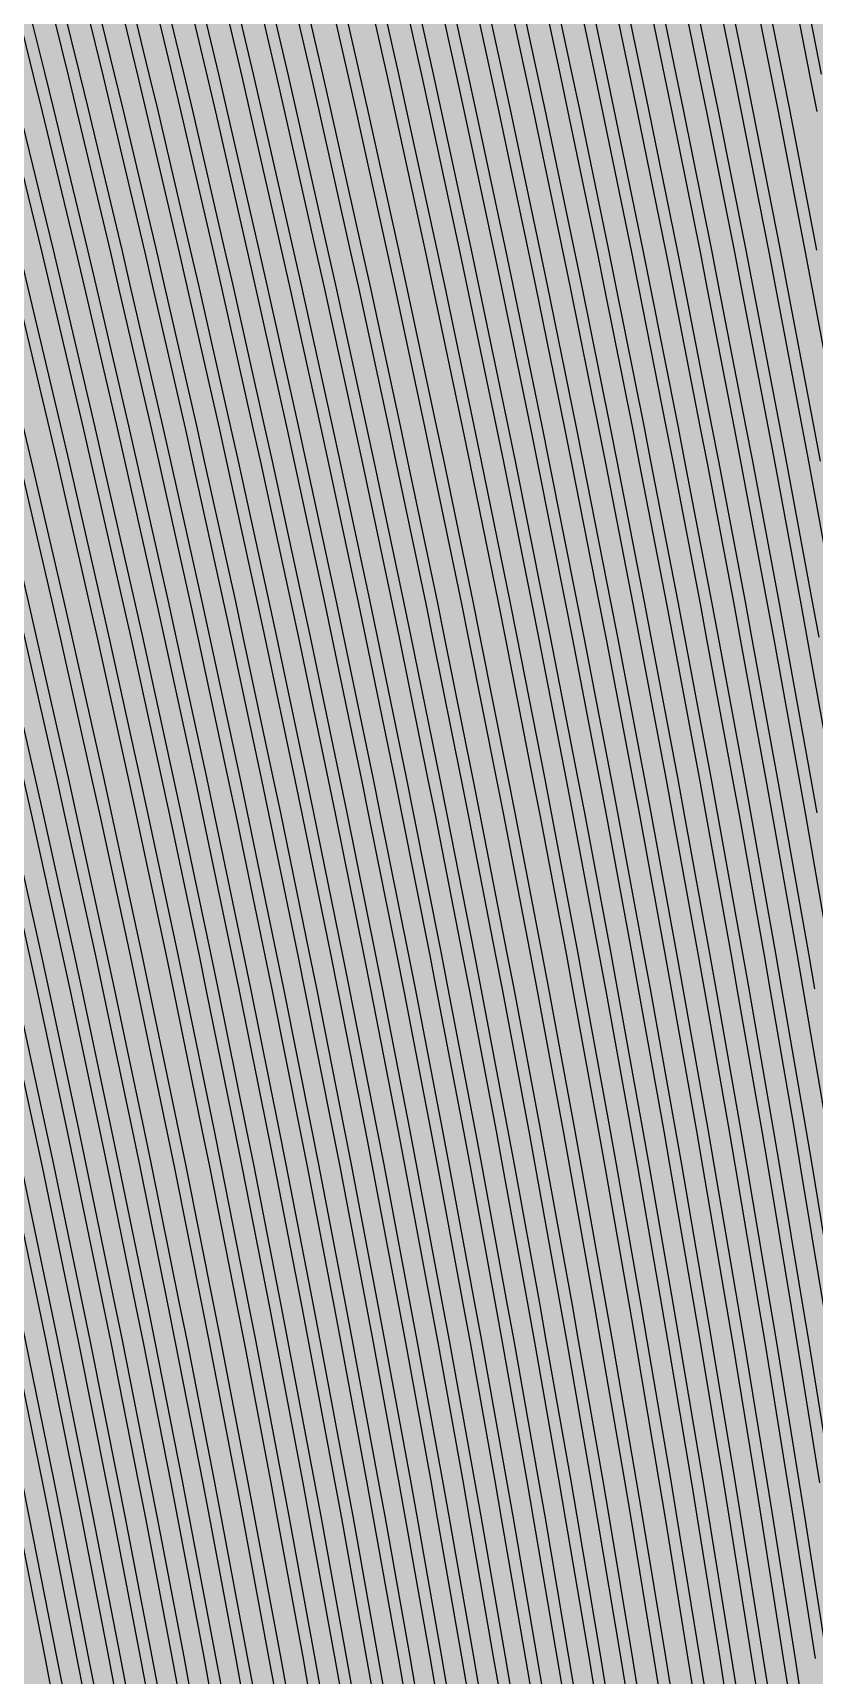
# Model space of a CAD drawing. Header units: metres. Extents: x -7220 to 10980, y -29667 to 1833.
# Drawn here: x 1218.5 to 1357.4, y -16832.5 to -16540.7 of the extents above; entities that cross this region are included whole.
import ezdxf

# ---------------------------------------------------------------- set-up
doc = ezdxf.new("R2010")
doc.units = ezdxf.units.M
doc.layers.add('Metal1', color=4, linetype='CONTINUOUS')
doc.layers.add('Polyimide', color=7, linetype='CONTINUOUS')

msp = doc.modelspace()

# ---------------------------------------------------------------- hatches: boundary and pattern name
at = {"layer": 'Polyimide'}
msp.add_hatch(color=7, dxfattribs=at).paths.add_polyline_path([(4099.45, -13861.55), (4142.64, -14152.77), (4214.18, -14438.35), (4313.36, -14715.55), (4439.24, -14981.69), (4590.59, -15234.21), (4765.97, -15470.68), (4963.68, -15688.82), (5181.82, -15886.53), (5418.29, -16061.91), (5670.81, -16213.26), (5936.95, -16339.14), (6214.15, -16438.32), (6499.73, -16509.85), (6790.95, -16553.05), (7085, -16567.5), (9980.38, -16567.5), (10058.79, -16571.35), (10136.45, -16582.87), (10212.6, -16601.95), (10286.52, -16628.4), (10357.49, -16661.96), (10424.83, -16702.32), (10487.89, -16749.09), (10546.06, -16801.81), (10598.78, -16859.98), (10645.55, -16923.04), (10685.91, -16990.38), (10719.48, -17061.35), (10745.93, -17135.27), (10765, -17211.43), (10776.52, -17289.08), (10780.38, -17367.5), (10780.38, -21957.3), (10741.61, -22012.91), (10705.97, -22070.59), (10673.58, -22130.14), (10644.53, -22191.39), (10618.92, -22254.16), (10596.82, -22318.25), (10578.3, -22383.46), (10563.41, -22449.6), (10552.21, -22516.46), (10544.72, -22583.84), (10540.97, -22651.53), (10540.97, -22719.32), (10544.72, -22787.01), (10552.21, -22854.38), (10563.41, -22921.24), (10578.3, -22987.38), (10596.82, -23052.6), (10618.92, -23116.68), (10644.53, -23179.45), (10673.58, -23240.71), (10705.97, -23300.26), (10741.61, -23357.93), (10780.38, -23413.54), (10780.38, -28667.5), (10776.52, -28745.91), (10765, -28823.57), (10745.93, -28899.73), (10719.48, -28973.65), (10685.91, -29044.62), (10645.55, -29111.96), (10598.78, -29175.01), (10546.06, -29233.19), (10487.89, -29285.91), (10424.83, -29332.68), (10357.49, -29373.04), (10286.52, -29406.6), (10212.6, -29433.05), (10136.45, -29452.13), (10058.79, -29463.65), (9980.38, -29467.5), (-6219.63, -29467.5), (-6298.04, -29463.65), (-6375.7, -29452.13), (-6451.85, -29433.05), (-6525.77, -29406.6), (-6596.74, -29373.04), (-6664.08, -29332.68), (-6727.14, -29285.91), (-6785.31, -29233.19), (-6838.03, -29175.01), (-6884.8, -29111.96), (-6925.16, -29044.62), (-6958.73, -28973.65), (-6985.18, -28899.73), (-7004.25, -28823.57), (-7015.77, -28745.91), (-7019.63, -28667.5), (-7019.63, -23426.32), (-6979.36, -23370.07), (-6942.33, -23311.63), (-6908.66, -23251.2), (-6878.45, -23188.96), (-6851.81, -23125.12), (-6828.81, -23059.88), (-6809.53, -22993.44), (-6794.04, -22926.02), (-6782.37, -22857.83), (-6774.57, -22789.09), (-6770.67, -22720.02), (-6770.67, -22650.84), (-6774.57, -22581.77), (-6782.37, -22513.03), (-6794.04, -22444.84), (-6809.53, -22377.42), (-6828.81, -22310.98), (-6851.81, -22245.74), (-6878.45, -22181.89), (-6908.66, -22119.66), (-6942.33, -22059.22), (-6979.36, -22000.79), (-7019.63, -21944.54), (-7019.63, -17367.5), (-7015.77, -17289.08), (-7004.25, -17211.43), (-6985.18, -17135.27), (-6958.73, -17061.35), (-6925.16, -16990.38), (-6884.8, -16923.04), (-6838.03, -16859.98), (-6785.31, -16801.81), (-6727.14, -16749.09), (-6664.08, -16702.32), (-6596.74, -16661.96), (-6525.77, -16628.4), (-6451.85, -16601.95), (-6375.7, -16582.87), (-6298.04, -16571.35), (-6219.63, -16567.5), (-3314, -16567.5), (-3019.95, -16553.05), (-2728.73, -16509.85), (-2443.15, -16438.32), (-2165.95, -16339.14), (-1899.81, -16213.26), (-1647.29, -16061.91), (-1410.82, -15886.53), (-1192.68, -15688.82), (-994.97, -15470.68), (-819.59, -15234.21), (-668.24, -14981.69), (-542.36, -14715.55), (-443.18, -14438.35), (-371.64, -14152.77), (-328.45, -13861.55), (-314, -13567.5), (-314, -13373.48), (-317.45, -13328.11), (-327.72, -13283.78), (-344.58, -13241.52), (-367.63, -13202.3), (-396.35, -13167.01), (-430.08, -13136.47), (-468.03, -13111.38), (-509.35, -13092.32), (-509.35, -13092.32), (-578.18, -13061.27), (-642.2, -13021.24), (-700.26, -12972.96), (-751.3, -12917.31), (-794.39, -12855.3), (-828.74, -12788.06), (-853.73, -12716.8), (-868.91, -12642.84), (-874, -12567.5), (-868.91, -12492.16), (-853.73, -12418.19), (-828.74, -12346.94), (-794.39, -12279.7), (-751.3, -12217.69), (-700.26, -12162.04), (-642.2, -12113.76), (-578.18, -12073.73), (-509.35, -12042.68), (-509.35, -12042.68), (-468.03, -12023.62), (-430.08, -11998.53), (-396.35, -11967.99), (-367.63, -11932.7), (-344.58, -11893.47), (-327.72, -11851.21), (-317.45, -11806.89), (-314, -11761.52), (-314, -11074.31), (-317.45, -11028.94), (-327.72, -10984.62), (-344.58, -10942.36), (-367.63, -10903.13), (-396.35, -10867.84), (-430.08, -10837.3), (-468.03, -10812.21), (-509.35, -10793.16), (-509.35, -10793.16), (-578.18, -10762.1), (-642.2, -10722.07), (-700.26, -10673.8), (-751.3, -10618.15), (-794.39, -10556.13), (-828.74, -10488.89), (-853.73, -10417.64), (-868.91, -10343.67), (-874, -10268.33), (-868.91, -10192.99), (-853.73, -10119.03), (-828.74, -10047.77), (-794.39, -9980.53), (-751.3, -9918.52), (-700.26, -9862.87), (-642.2, -9814.59), (-578.18, -9774.56), (-509.35, -9743.51), (-509.35, -9743.51), (-468.03, -9724.45), (-430.08, -9699.36), (-396.35, -9668.82), (-367.63, -9633.53), (-344.58, -9594.31), (-327.72, -9552.05), (-317.45, -9507.72), (-314, -9462.35), (-314, -8775.14), (-317.45, -8729.78), (-327.72, -8685.45), (-344.58, -8643.19), (-367.63, -8603.96), (-396.35, -8568.68), (-430.08, -8538.14), (-468.03, -8513.05), (-509.35, -8493.99), (-509.35, -8493.99), (-578.18, -8462.94), (-642.2, -8422.91), (-700.26, -8374.63), (-751.3, -8318.98), (-794.39, -8256.97), (-828.74, -8189.73), (-853.73, -8118.47), (-868.91, -8044.5), (-874, -7969.17), (-868.91, -7893.83), (-853.73, -7819.86), (-828.74, -7748.61), (-794.39, -7681.36), (-751.3, -7619.35), (-700.26, -7563.7), (-642.2, -7515.42), (-578.18, -7475.4), (-509.35, -7444.34), (-509.35, -7444.34), (-468.03, -7425.28), (-430.08, -7400.2), (-396.35, -7369.66), (-367.63, -7334.37), (-344.58, -7295.14), (-327.72, -7252.88), (-317.45, -7208.56), (-314, -7163.19), (-314, -6475.98), (-317.45, -6430.61), (-327.72, -6386.29), (-344.58, -6344.02), (-367.63, -6304.8), (-396.35, -6269.51), (-430.08, -6238.97), (-468.03, -6213.88), (-509.35, -6194.82), (-509.35, -6194.82), (-578.18, -6163.77), (-642.2, -6123.74), (-700.26, -6075.46), (-751.3, -6019.81), (-794.39, -5957.8), (-828.74, -5890.56), (-853.73, -5819.31), (-868.91, -5745.34), (-874, -5670), (-868.91, -5594.66), (-853.73, -5520.69), (-828.74, -5449.44), (-794.39, -5382.2), (-751.3, -5320.19), (-700.26, -5264.54), (-642.2, -5216.26), (-578.18, -5176.23), (-509.35, -5145.18), (-509.35, -5145.18), (-468.03, -5126.12), (-430.08, -5101.03), (-396.35, -5070.49), (-367.63, -5035.2), (-344.58, -4995.98), (-327.72, -4953.71), (-317.45, -4909.39), (-314, -4864.02), (-314, 380), (-314, 1532.5), (-269, 1532.5), (-268.78, 1525.63), (-268.1, 1518.79), (-266.98, 1512.02), (-265.42, 1505.32), (-263.43, 1498.75), (-261.01, 1492.32), (-258.17, 1486.06), (-254.93, 1480), (-251.3, 1474.17), (-247.3, 1468.58), (-242.94, 1463.27), (-238.25, 1458.25), (-233.23, 1453.56), (-227.92, 1449.2), (-222.33, 1445.2), (-216.5, 1441.57), (-210.44, 1438.33), (-204.18, 1435.49), (-197.75, 1433.07), (-191.18, 1431.08), (-184.48, 1429.52), (-177.71, 1428.4), (-170.87, 1427.72), (-164, 1427.5), (-157.13, 1427.72), (-150.29, 1428.4), (-143.52, 1429.52), (-136.82, 1431.08), (-130.25, 1433.07), (-123.82, 1435.49), (-117.56, 1438.33), (-111.5, 1441.57), (-105.67, 1445.2), (-100.08, 1449.2), (-94.77, 1453.56), (-89.75, 1458.25), (-85.06, 1463.27), (-80.7, 1468.58), (-76.7, 1474.17), (-73.07, 1480), (-69.83, 1486.06), (-66.99, 1492.32), (-64.57, 1498.75), (-62.58, 1505.32), (-61.02, 1512.02), (-59.9, 1518.79), (-59.22, 1525.63), (-59, 1532.5), (1786, 1532.5), (3835, 1532.5), (3835.21, 1539.04), (3835.86, 1545.55), (3836.92, 1552.01), (3838.41, 1558.38), (3840.31, 1564.64), (3842.61, 1570.77), (3845.31, 1576.73), (3848.4, 1582.5), (3851.85, 1588.06), (3855.66, 1593.38), (3859.82, 1598.43), (3864.29, 1603.21), (3869.07, 1607.68), (3874.12, 1611.84), (3879.44, 1615.65), (3885, 1619.1), (3890.77, 1622.19), (3896.73, 1624.89), (3902.86, 1627.19), (3909.12, 1629.09), (3915.49, 1630.58), (3921.95, 1631.64), (3928.46, 1632.29), (3935, 1632.5), (3941.54, 1632.29), (3948.05, 1631.64), (3954.51, 1630.58), (3960.88, 1629.09), (3967.14, 1627.19), (3973.27, 1624.89), (3979.23, 1622.19), (3985, 1619.1), (3990.56, 1615.65), (3995.88, 1611.84), (4000.93, 1607.68), (4005.71, 1603.21), (4010.18, 1598.43), (4014.34, 1593.38), (4018.15, 1588.06), (4021.6, 1582.5), (4024.69, 1576.73), (4027.39, 1570.77), (4029.69, 1564.64), (4031.59, 1558.38), (4033.08, 1552.01), (4034.14, 1545.55), (4034.79, 1539.04), (4035, 1532.5), (4085, 1532.5), (4085, 380), (4085, 330), (4085, -4864.02), (4088.45, -4909.39), (4098.72, -4953.71), (4115.58, -4995.98), (4138.63, -5035.2), (4167.35, -5070.49), (4201.08, -5101.03), (4239.03, -5126.12), (4280.35, -5145.18), (4280.35, -5145.18), (4349.18, -5176.23), (4413.2, -5216.26), (4471.26, -5264.54), (4522.3, -5320.19), (4565.39, -5382.2), (4599.74, -5449.44), (4624.73, -5520.69), (4639.91, -5594.66), (4645, -5670), (4639.91, -5745.34), (4624.73, -5819.31), (4599.74, -5890.56), (4565.39, -5957.8), (4522.3, -6019.81), (4471.26, -6075.46), (4413.2, -6123.74), (4349.18, -6163.77), (4280.35, -6194.82), (4239.03, -6213.88), (4201.08, -6238.97), (4167.35, -6269.51), (4138.63, -6304.8), (4115.58, -6344.02), (4098.72, -6386.29), (4088.45, -6430.61), (4085, -6475.98), (4085, -13567.5), (4099.45, -13861.55)])

# ---------------------------------------------------------------- linework, layer by layer
at = {"layer": 'Metal1'}
for points in [[(1222.01, -16835.89), (1220.8, -16829.63), (1215.88, -16804.66), (1214.62, -16798.4), (1209.5, -16773.43), (1208.19, -16767.16), (1202.87, -16742.19), (1201.51, -16735.93), (1195.99, -16710.96), (1194.58, -16704.7), (1188.84, -16679.73), (1187.38, -16673.46), (1181.44, -16648.5), (1179.92, -16642.23), (1173.77, -16617.27), (1172.2, -16611), (1165.83, -16586.03), (1164.2, -16579.76), (1157.61, -16554.8), (1155.93, -16548.53), (1149.12, -16523.57)], [(1151.05, -16523.04), (1157.86, -16548.01), (1159.55, -16554.29), (1166.13, -16579.26), (1167.76, -16585.54), (1174.13, -16610.51), (1175.71, -16616.78), (1181.86, -16641.75), (1183.38, -16648.03), (1189.33, -16673), (1190.79, -16679.28), (1196.53, -16704.25), (1197.94, -16710.53), (1203.47, -16735.5), (1204.83, -16741.77), (1210.15, -16766.75), (1211.46, -16773.02), (1216.58, -16798), (1217.84, -16804.27), (1222.77, -16829.25), (1223.98, -16835.52)], [(1227.65, -16835.89), (1226.45, -16829.63), (1221.57, -16804.66), (1220.32, -16798.39), (1215.24, -16773.42), (1213.94, -16767.16), (1208.66, -16742.19), (1207.31, -16735.93), (1201.83, -16710.96), (1200.43, -16704.69), (1194.75, -16679.73), (1193.29, -16673.46), (1187.4, -16648.5), (1185.9, -16642.23), (1179.79, -16617.26), (1178.23, -16610.99), (1171.91, -16586.03), (1170.3, -16579.76), (1163.76, -16554.8), (1162.1, -16548.53), (1155.34, -16523.57)], [(1157.27, -16523.04), (1164.03, -16548.01), (1165.7, -16554.29), (1172.24, -16579.26), (1173.85, -16585.54), (1180.17, -16610.51), (1181.73, -16616.78), (1187.84, -16641.76), (1189.35, -16648.03), (1195.24, -16673.01), (1196.7, -16679.28), (1202.38, -16704.25), (1203.79, -16710.53), (1209.27, -16735.5), (1210.62, -16741.77), (1215.9, -16766.75), (1217.2, -16773.02), (1222.28, -16798), (1223.53, -16804.27), (1228.41, -16829.25), (1229.61, -16835.52)], [(1233.29, -16835.89), (1232.1, -16829.63), (1227.26, -16804.66), (1226.02, -16798.39), (1220.98, -16773.42), (1219.69, -16767.16), (1214.45, -16742.19), (1213.12, -16735.93), (1207.68, -16710.96), (1206.29, -16704.69), (1200.65, -16679.73), (1199.21, -16673.46), (1193.36, -16648.49), (1191.87, -16642.23), (1185.81, -16617.26), (1184.27, -16610.99), (1178, -16586.03), (1176.4, -16579.76), (1169.92, -16554.8), (1168.26, -16548.53), (1161.56, -16523.57)], [(1163.49, -16523.04), (1170.19, -16548.01), (1171.85, -16554.29), (1178.34, -16579.26), (1179.94, -16585.54), (1186.21, -16610.51), (1187.76, -16616.79), (1193.81, -16641.76), (1195.31, -16648.03), (1201.16, -16673.01), (1202.6, -16679.28), (1208.24, -16704.26), (1209.63, -16710.53), (1215.07, -16735.5), (1216.41, -16741.78), (1221.65, -16766.75), (1222.94, -16773.02), (1227.98, -16798), (1229.22, -16804.27), (1234.06, -16829.25), (1235.25, -16835.52)], [(1238.92, -16835.89), (1237.74, -16829.62), (1232.94, -16804.65), (1231.71, -16798.39), (1226.72, -16773.42), (1225.44, -16767.16), (1220.25, -16742.19), (1218.92, -16735.92), (1213.53, -16710.96), (1212.15, -16704.69), (1206.55, -16679.72), (1205.12, -16673.46), (1199.32, -16648.49), (1197.84, -16642.22), (1191.84, -16617.26), (1190.3, -16610.99), (1184.09, -16586.03), (1182.5, -16579.76), (1176.07, -16554.79), (1174.43, -16548.52), (1167.78, -16523.56)], [(1169.71, -16523.04), (1176.36, -16548.01), (1178, -16554.29), (1184.44, -16579.26), (1186.03, -16585.54), (1192.24, -16610.51), (1193.78, -16616.79), (1199.79, -16641.76), (1201.27, -16648.03), (1207.07, -16673.01), (1208.5, -16679.28), (1214.1, -16704.26), (1215.48, -16710.53), (1220.87, -16735.51), (1222.2, -16741.78), (1227.4, -16766.75), (1228.68, -16773.02), (1233.68, -16798), (1234.91, -16804.27), (1239.71, -16829.25), (1240.89, -16835.52)], [(1244.56, -16835.88), (1243.39, -16829.62), (1238.63, -16804.65), (1237.41, -16798.39), (1232.45, -16773.42), (1231.19, -16767.16), (1226.04, -16742.19), (1224.72, -16735.92), (1219.37, -16710.95), (1218, -16704.69), (1212.46, -16679.72), (1211.04, -16673.46), (1205.29, -16648.49), (1203.82, -16642.22), (1197.86, -16617.26), (1196.34, -16610.99), (1190.17, -16586.02), (1188.6, -16579.76), (1182.22, -16554.79), (1180.59, -16548.52), (1174, -16523.56)], [(1175.93, -16523.05), (1182.53, -16548.02), (1184.16, -16554.29), (1190.54, -16579.26), (1192.11, -16585.54), (1198.28, -16610.51), (1199.8, -16616.79), (1205.76, -16641.76), (1207.23, -16648.04), (1212.99, -16673.01), (1214.41, -16679.28), (1219.96, -16704.26), (1221.33, -16710.53), (1226.68, -16735.51), (1227.99, -16741.78), (1233.15, -16766.76), (1234.42, -16773.03), (1239.37, -16798), (1240.59, -16804.27), (1245.36, -16829.25), (1246.53, -16835.52)], [(1250.2, -16835.88), (1249.04, -16829.62), (1244.32, -16804.65), (1243.11, -16798.39), (1238.19, -16773.42), (1236.93, -16767.15), (1231.83, -16742.18), (1230.52, -16735.92), (1225.22, -16710.95), (1223.86, -16704.69), (1218.36, -16679.72), (1216.95, -16673.45), (1211.25, -16648.49), (1209.79, -16642.22), (1203.88, -16617.25), (1202.37, -16610.99), (1196.26, -16586.02), (1194.7, -16579.75), (1188.37, -16554.79), (1186.76, -16548.52), (1180.22, -16523.56)], [(1182.15, -16523.05), (1188.69, -16548.02), (1190.31, -16554.3), (1196.64, -16579.27), (1198.2, -16585.54), (1204.32, -16610.52), (1205.83, -16616.79), (1211.74, -16641.76), (1213.2, -16648.04), (1218.9, -16673.01), (1220.31, -16679.29), (1225.81, -16704.26), (1227.17, -16710.53), (1232.48, -16735.51), (1233.79, -16741.78), (1238.9, -16766.76), (1240.15, -16773.03), (1245.07, -16798.01), (1246.28, -16804.27), (1251.01, -16829.25), (1252.17, -16835.52)], [(1255.84, -16835.88), (1254.69, -16829.62), (1250, -16804.65), (1248.8, -16798.39), (1243.93, -16773.42), (1242.68, -16767.15), (1237.62, -16742.18), (1236.32, -16735.92), (1231.06, -16710.95), (1229.72, -16704.69), (1224.26, -16679.72), (1222.87, -16673.45), (1217.21, -16648.48), (1215.76, -16642.22), (1209.91, -16617.25), (1208.41, -16610.99), (1202.35, -16586.02), (1200.8, -16579.75), (1194.53, -16554.79), (1192.92, -16548.52), (1186.44, -16523.56)], [(1188.38, -16523.05), (1194.86, -16548.02), (1196.46, -16554.3), (1202.74, -16579.27), (1204.29, -16585.54), (1210.35, -16610.52), (1211.85, -16616.79), (1217.71, -16641.77), (1219.16, -16648.04), (1224.82, -16673.01), (1226.21, -16679.29), (1231.67, -16704.26), (1233.02, -16710.53), (1238.28, -16735.51), (1239.58, -16741.78), (1244.64, -16766.76), (1245.89, -16773.03), (1250.77, -16798.01), (1251.97, -16804.28), (1256.65, -16829.25), (1257.81, -16835.52)], [(1261.71, -16835.88), (1260.58, -16829.62), (1255.95, -16804.65), (1254.76, -16798.38), (1249.94, -16773.41), (1248.71, -16767.15), (1243.7, -16742.18), (1242.42, -16735.92), (1237.22, -16710.95), (1235.9, -16704.68), (1230.5, -16679.71), (1229.12, -16673.45), (1223.53, -16648.48), (1222.1, -16642.22), (1216.31, -16617.25), (1214.83, -16610.98), (1208.84, -16586.02), (1207.31, -16579.75), (1201.11, -16554.78), (1199.53, -16548.52), (1193.12, -16523.55)], [(1195.05, -16523.05), (1201.46, -16548.02), (1203.05, -16554.3), (1209.25, -16579.27), (1210.78, -16585.55), (1216.78, -16610.52), (1218.26, -16616.79), (1224.05, -16641.77), (1225.48, -16648.04), (1231.08, -16673.02), (1232.46, -16679.29), (1237.85, -16704.26), (1239.18, -16710.54), (1244.38, -16735.51), (1245.66, -16741.78), (1250.67, -16766.76), (1251.91, -16773.03), (1256.73, -16798.01), (1257.91, -16804.28), (1262.54, -16829.26), (1263.68, -16835.52)], [(1267.75, -16835.88), (1266.63, -16829.62), (1262.06, -16804.64), (1260.89, -16798.38), (1256.14, -16773.41), (1254.93, -16767.15), (1249.99, -16742.18), (1248.73, -16735.91), (1243.6, -16710.94), (1242.29, -16704.68), (1236.97, -16679.71), (1235.61, -16673.45), (1230.1, -16648.48), (1228.69, -16642.21), (1222.98, -16617.25), (1221.52, -16610.98), (1215.61, -16586.01), (1214.1, -16579.75), (1207.98, -16554.78), (1206.42, -16548.51), (1200.1, -16523.55)], [(1202.04, -16523.05), (1208.36, -16548.03), (1209.92, -16554.3), (1216.04, -16579.27), (1217.55, -16585.55), (1223.46, -16610.52), (1224.92, -16616.8), (1230.64, -16641.77), (1232.05, -16648.04), (1237.56, -16673.02), (1238.92, -16679.29), (1244.25, -16704.27), (1245.56, -16710.54), (1250.69, -16735.52), (1251.95, -16741.79), (1256.89, -16766.76), (1258.11, -16773.03), (1262.86, -16798.01), (1264.03, -16804.28), (1268.6, -16829.26), (1269.72, -16835.53)], [(1273.39, -16835.87), (1272.28, -16829.61), (1267.75, -16804.64), (1266.59, -16798.38), (1261.88, -16773.41), (1260.68, -16767.15), (1255.78, -16742.17), (1254.53, -16735.91), (1249.44, -16710.94), (1248.15, -16704.68), (1242.87, -16679.71), (1241.52, -16673.45), (1236.06, -16648.48), (1234.66, -16642.21), (1229, -16617.24), (1227.55, -16610.98), (1221.69, -16586.01), (1220.2, -16579.74), (1214.13, -16554.78), (1212.59, -16548.51), (1206.32, -16523.55)], [(1208.26, -16523.06), (1214.53, -16548.03), (1216.08, -16554.3), (1222.14, -16579.28), (1223.64, -16585.55), (1229.5, -16610.52), (1230.95, -16616.8), (1236.61, -16641.77), (1238.01, -16648.04), (1243.48, -16673.02), (1244.83, -16679.29), (1250.1, -16704.27), (1251.4, -16710.54), (1256.49, -16735.52), (1257.74, -16741.79), (1262.64, -16766.77), (1263.84, -16773.03), (1268.56, -16798.01), (1269.72, -16804.28), (1274.25, -16829.26), (1275.36, -16835.53)], [(1279.03, -16835.87), (1277.92, -16829.61), (1273.44, -16804.64), (1272.29, -16798.38), (1267.62, -16773.41), (1266.42, -16767.14), (1261.57, -16742.17), (1260.33, -16735.91), (1255.29, -16710.94), (1254, -16704.68), (1248.77, -16679.71), (1247.44, -16673.44), (1242.02, -16648.47), (1240.63, -16642.21), (1235.02, -16617.24), (1233.59, -16610.98), (1227.78, -16586.01), (1226.29, -16579.74), (1220.29, -16554.78), (1218.75, -16548.51), (1212.54, -16523.54)], [(1214.48, -16523.06), (1220.69, -16548.03), (1222.23, -16554.3), (1228.24, -16579.28), (1229.73, -16585.55), (1235.54, -16610.53), (1236.97, -16616.8), (1242.59, -16641.77), (1243.97, -16648.05), (1249.39, -16673.02), (1250.73, -16679.29), (1255.96, -16704.27), (1257.25, -16710.54), (1262.29, -16735.52), (1263.53, -16741.79), (1268.39, -16766.77), (1269.58, -16773.03), (1274.25, -16798.01), (1275.4, -16804.28), (1279.89, -16829.26), (1281, -16835.53)], [(1284.66, -16835.87), (1283.57, -16829.61), (1279.12, -16804.64), (1277.98, -16798.38), (1273.36, -16773.4), (1272.17, -16767.14), (1267.36, -16742.17), (1266.13, -16735.91), (1261.14, -16710.94), (1259.86, -16704.68), (1254.68, -16679.7), (1253.35, -16673.44), (1247.98, -16648.47), (1246.61, -16642.21), (1241.04, -16617.24), (1239.62, -16610.97), (1233.86, -16586.01), (1232.39, -16579.74), (1226.44, -16554.77), (1224.92, -16548.51), (1218.76, -16523.54)], [(1220.7, -16523.06), (1226.86, -16548.03), (1228.38, -16554.31), (1234.34, -16579.28), (1235.81, -16585.55), (1241.57, -16610.53), (1243, -16616.8), (1248.56, -16641.78), (1249.94, -16648.05), (1255.31, -16673.02), (1256.63, -16679.29), (1261.82, -16704.27), (1263.1, -16710.54), (1268.09, -16735.52), (1269.32, -16741.79), (1274.14, -16766.77), (1275.32, -16773.04), (1279.95, -16798.02), (1281.09, -16804.28), (1285.54, -16829.26), (1286.64, -16835.53)], [(1290.3, -16835.87), (1289.22, -16829.61), (1284.81, -16804.64), (1283.68, -16798.38), (1279.09, -16773.4), (1277.92, -16767.14), (1273.15, -16742.17), (1271.93, -16735.91), (1266.98, -16710.94), (1265.72, -16704.67), (1260.58, -16679.7), (1259.27, -16673.44), (1253.94, -16648.47), (1252.58, -16642.21), (1247.07, -16617.24), (1245.66, -16610.97), (1239.95, -16586), (1238.49, -16579.74), (1232.59, -16554.77), (1231.08, -16548.5), (1224.98, -16523.54)], [(1226.92, -16523.06), (1233.03, -16548.03), (1234.54, -16554.31), (1240.44, -16579.28), (1241.9, -16585.55), (1247.61, -16610.53), (1249.02, -16616.8), (1254.54, -16641.78), (1255.9, -16648.05), (1261.22, -16673.03), (1262.54, -16679.3), (1267.68, -16704.27), (1268.94, -16710.54), (1273.9, -16735.52), (1275.12, -16741.79), (1279.89, -16766.77), (1281.06, -16773.04), (1285.65, -16798.02), (1286.78, -16804.28), (1291.19, -16829.27), (1292.27, -16835.53)], [(1295.94, -16835.87), (1294.87, -16829.61), (1290.5, -16804.63), (1289.38, -16798.37), (1284.83, -16773.4), (1283.67, -16767.14), (1278.94, -16742.17), (1277.73, -16735.91), (1272.83, -16710.93), (1271.57, -16704.67), (1266.48, -16679.7), (1265.18, -16673.44), (1259.9, -16648.47), (1258.56, -16642.2), (1253.09, -16617.23), (1251.7, -16610.97), (1246.04, -16586), (1244.59, -16579.74), (1238.74, -16554.77), (1237.25, -16548.5), (1231.2, -16523.54)], [(1233.14, -16523.06), (1239.19, -16548.04), (1240.69, -16554.31), (1246.54, -16579.28), (1247.99, -16585.56), (1253.65, -16610.53), (1255.04, -16616.8), (1260.51, -16641.78), (1261.86, -16648.05), (1267.14, -16673.03), (1268.44, -16679.3), (1273.53, -16704.28), (1274.79, -16710.54), (1279.7, -16735.52), (1280.91, -16741.79), (1285.63, -16766.77), (1286.8, -16773.04), (1291.35, -16798.02), (1292.47, -16804.29), (1296.84, -16829.27), (1297.91, -16835.53)], [(1301.58, -16835.87), (1300.51, -16829.61), (1296.18, -16804.63), (1295.08, -16798.37), (1290.57, -16773.4), (1289.42, -16767.14), (1284.73, -16742.17), (1283.54, -16735.9), (1278.67, -16710.93), (1277.43, -16704.67), (1272.38, -16679.7), (1271.1, -16673.44), (1265.87, -16648.47), (1264.53, -16642.2), (1259.11, -16617.23), (1257.73, -16610.97), (1252.12, -16586), (1250.69, -16579.73), (1244.89, -16554.77), (1243.41, -16548.5), (1237.42, -16523.53)], [(1239.36, -16523.06), (1245.36, -16548.04), (1246.84, -16554.31), (1252.64, -16579.29), (1254.07, -16585.56), (1259.68, -16610.53), (1261.07, -16616.81), (1266.49, -16641.78), (1267.82, -16648.05), (1273.05, -16673.03), (1274.34, -16679.3), (1279.39, -16704.28), (1280.63, -16710.55), (1285.5, -16735.53), (1286.7, -16741.79), (1291.38, -16766.77), (1292.54, -16773.04), (1297.04, -16798.02), (1298.15, -16804.29), (1302.49, -16829.27), (1303.55, -16835.53)], [(1307.22, -16835.86), (1306.16, -16829.61), (1301.87, -16804.63), (1300.77, -16798.37), (1296.31, -16773.4), (1295.17, -16767.14), (1290.52, -16742.16), (1289.34, -16735.9), (1284.52, -16710.93), (1283.29, -16704.67), (1278.29, -16679.7), (1277.01, -16673.43), (1271.83, -16648.46), (1270.5, -16642.2), (1265.14, -16617.23), (1263.77, -16610.97), (1258.21, -16586), (1256.79, -16579.73), (1251.05, -16554.76), (1249.58, -16548.5), (1243.64, -16523.53)], [(1245.58, -16523.07), (1251.53, -16548.04), (1252.99, -16554.31), (1258.74, -16579.29), (1260.16, -16585.56), (1265.72, -16610.54), (1267.09, -16616.81), (1272.46, -16641.78), (1273.79, -16648.05), (1278.97, -16673.03), (1280.25, -16679.3), (1285.25, -16704.28), (1286.48, -16710.55), (1291.3, -16735.53), (1292.49, -16741.79), (1297.13, -16766.77), (1298.27, -16773.04), (1302.74, -16798.02), (1303.84, -16804.29), (1308.13, -16829.27), (1309.19, -16835.53)], [(1312.85, -16835.86), (1311.81, -16829.6), (1307.56, -16804.63), (1306.47, -16798.37), (1302.04, -16773.39), (1300.91, -16767.14), (1296.31, -16742.16), (1295.14, -16735.9), (1290.36, -16710.93), (1289.14, -16704.67), (1284.19, -16679.69), (1282.93, -16673.43), (1277.79, -16648.46), (1276.48, -16642.2), (1271.16, -16617.23), (1269.8, -16610.96), (1264.3, -16586), (1262.89, -16579.73), (1257.2, -16554.76), (1255.75, -16548.5), (1249.86, -16523.53)], [(1251.8, -16523.07), (1257.69, -16548.04), (1259.15, -16554.31), (1264.84, -16579.29), (1266.25, -16585.56), (1271.76, -16610.54), (1273.12, -16616.81), (1278.44, -16641.79), (1279.75, -16648.06), (1284.88, -16673.03), (1286.15, -16679.3), (1291.11, -16704.28), (1292.33, -16710.55), (1297.1, -16735.53), (1298.28, -16741.8), (1302.88, -16766.78), (1304.01, -16773.04), (1308.44, -16798.02), (1309.53, -16804.29), (1313.78, -16829.27), (1314.83, -16835.54)], [(1318.49, -16835.86), (1317.46, -16829.6), (1313.24, -16804.63), (1312.17, -16798.37), (1307.78, -16773.39), (1306.66, -16767.13), (1302.1, -16742.16), (1300.94, -16735.9), (1296.21, -16710.93), (1295, -16704.67), (1290.09, -16679.69), (1288.84, -16673.43), (1283.75, -16648.46), (1282.45, -16642.2), (1277.18, -16617.23), (1275.84, -16610.96), (1270.38, -16585.99), (1268.99, -16579.73), (1263.35, -16554.76), (1261.91, -16548.49), (1256.08, -16523.53)], [(1258.03, -16523.07), (1263.86, -16548.04), (1265.3, -16554.32), (1270.94, -16579.29), (1272.34, -16585.56), (1277.79, -16610.54), (1279.14, -16616.81), (1284.41, -16641.79), (1285.71, -16648.06), (1290.8, -16673.04), (1292.05, -16679.3), (1296.96, -16704.28), (1298.17, -16710.55), (1302.91, -16735.53), (1304.07, -16741.8), (1308.63, -16766.78), (1309.75, -16773.04), (1314.14, -16798.03), (1315.21, -16804.29), (1319.43, -16829.27), (1320.47, -16835.54)], [(1324.13, -16835.86), (1323.1, -16829.6), (1318.93, -16804.62), (1317.86, -16798.37), (1313.52, -16773.39), (1312.41, -16767.13), (1307.9, -16742.16), (1306.74, -16735.9), (1302.06, -16710.92), (1300.86, -16704.66), (1296, -16679.69), (1294.75, -16673.43), (1289.71, -16648.46), (1288.43, -16642.19), (1283.21, -16617.22), (1281.87, -16610.96), (1276.47, -16585.99), (1275.09, -16579.73), (1269.5, -16554.76), (1268.08, -16548.49), (1262.3, -16523.52)], [(1264.25, -16523.07), (1270.03, -16548.05), (1271.45, -16554.32), (1277.04, -16579.29), (1278.42, -16585.56), (1283.83, -16610.54), (1285.16, -16616.81), (1290.39, -16641.79), (1291.67, -16648.06), (1296.72, -16673.04), (1297.96, -16679.3), (1302.82, -16704.28), (1304.02, -16710.55), (1308.71, -16735.53), (1309.86, -16741.8), (1314.38, -16766.78), (1315.49, -16773.05), (1319.83, -16798.03), (1320.9, -16804.29), (1325.08, -16829.27), (1326.1, -16835.54)], [(1330.01, -16835.86), (1328.99, -16829.6), (1324.87, -16804.62), (1323.82, -16798.36), (1319.53, -16773.39), (1318.44, -16767.13), (1313.98, -16742.15), (1312.84, -16735.9), (1308.22, -16710.92), (1307.04, -16704.66), (1302.24, -16679.69), (1301.01, -16673.43), (1296.04, -16648.45), (1294.77, -16642.19), (1289.61, -16617.22), (1288.3, -16610.96), (1282.96, -16585.99), (1281.6, -16579.72), (1276.09, -16554.75), (1274.68, -16548.49), (1268.98, -16523.52)], [(1270.93, -16523.07), (1276.63, -16548.05), (1278.04, -16554.32), (1283.56, -16579.3), (1284.92, -16585.57), (1290.25, -16610.54), (1291.57, -16616.81), (1296.73, -16641.79), (1298, -16648.06), (1302.97, -16673.04), (1304.2, -16679.31), (1309, -16704.29), (1310.18, -16710.55), (1314.81, -16735.53), (1315.95, -16741.8), (1320.41, -16766.78), (1321.5, -16773.05), (1325.79, -16798.03), (1326.85, -16804.29), (1330.97, -16829.28), (1331.98, -16835.54)], [(1336.04, -16835.85), (1335.05, -16829.6), (1330.99, -16804.62), (1329.95, -16798.36), (1325.73, -16773.39), (1324.65, -16767.13), (1320.27, -16742.15), (1319.15, -16735.89), (1314.59, -16710.92), (1313.43, -16704.66), (1308.7, -16679.68), (1307.5, -16673.42), (1302.6, -16648.45), (1301.35, -16642.19), (1296.28, -16617.22), (1294.98, -16610.96), (1289.73, -16585.98), (1288.39, -16579.72), (1282.96, -16554.75), (1281.57, -16548.49), (1275.96, -16523.52)], [(1277.91, -16523.08), (1283.53, -16548.05), (1284.91, -16554.32), (1290.35, -16579.3), (1291.69, -16585.57), (1296.94, -16610.55), (1298.23, -16616.82), (1303.31, -16641.79), (1304.56, -16648.06), (1309.46, -16673.04), (1310.67, -16679.31), (1315.39, -16704.29), (1316.56, -16710.56), (1321.12, -16735.54), (1322.24, -16741.8), (1326.62, -16766.78), (1327.7, -16773.05), (1331.93, -16798.03), (1332.96, -16804.3), (1337.02, -16829.28), (1338.02, -16835.54)], [(1341.68, -16835.85), (1340.69, -16829.59), (1336.68, -16804.62), (1335.65, -16798.36), (1331.47, -16773.38), (1330.4, -16767.13), (1326.06, -16742.15), (1324.95, -16735.89), (1320.44, -16710.92), (1319.29, -16704.66), (1314.61, -16679.68), (1313.41, -16673.42), (1308.56, -16648.45), (1307.32, -16642.19), (1302.3, -16617.22), (1301.02, -16610.95), (1295.82, -16585.98), (1294.49, -16579.72), (1289.11, -16554.75), (1287.74, -16548.48), (1282.18, -16523.52)], [(1284.13, -16523.08), (1289.69, -16548.05), (1291.07, -16554.32), (1296.45, -16579.3), (1297.77, -16585.57), (1302.98, -16610.55), (1304.26, -16616.82), (1309.28, -16641.8), (1310.52, -16648.06), (1315.38, -16673.04), (1316.57, -16679.31), (1321.25, -16704.29), (1322.41, -16710.56), (1326.92, -16735.54), (1328.03, -16741.8), (1332.37, -16766.79), (1333.44, -16773.05), (1337.62, -16798.03), (1338.65, -16804.3), (1342.67, -16829.28), (1343.66, -16835.54)], [(1347.32, -16835.85), (1346.34, -16829.59), (1342.36, -16804.62), (1341.35, -16798.36), (1337.21, -16773.38), (1336.15, -16767.12), (1331.85, -16742.15), (1330.75, -16735.89), (1326.28, -16710.91), (1325.14, -16704.65), (1320.51, -16679.68), (1319.33, -16673.42), (1314.52, -16648.45), (1313.3, -16642.19), (1308.32, -16617.21), (1307.05, -16610.95), (1301.9, -16585.98), (1300.59, -16579.72), (1295.26, -16554.75), (1293.9, -16548.48), (1288.4, -16523.51)], [(1290.35, -16523.08), (1295.86, -16548.06), (1297.22, -16554.33), (1302.55, -16579.3), (1303.86, -16585.57), (1309.01, -16610.55), (1310.28, -16616.82), (1315.26, -16641.8), (1316.49, -16648.07), (1321.29, -16673.05), (1322.47, -16679.31), (1327.11, -16704.29), (1328.25, -16710.56), (1332.72, -16735.54), (1333.82, -16741.81), (1338.12, -16766.79), (1339.18, -16773.05), (1343.32, -16798.03), (1344.34, -16804.3), (1348.32, -16829.28), (1349.3, -16835.54), (1353.12, -16860.53), (1354.05, -16866.79), (1357.72, -16891.78)], [(1357.67, -16867.08), (1356.74, -16860.83), (1352.96, -16835.85), (1351.99, -16829.59), (1348.05, -16804.61), (1347.04, -16798.36), (1342.95, -16773.38), (1341.9, -16767.12), (1337.64, -16742.15), (1336.55, -16735.89), (1332.13, -16710.91), (1331, -16704.65), (1326.41, -16679.68), (1325.24, -16673.42), (1320.48, -16648.44), (1319.27, -16642.18), (1314.34, -16617.21), (1313.09, -16610.95), (1307.99, -16585.98), (1306.69, -16579.72), (1301.42, -16554.74), (1300.07, -16548.48), (1294.62, -16523.51)], [(1296.57, -16523.08), (1302.03, -16548.06), (1303.37, -16554.33), (1308.65, -16579.31), (1309.95, -16585.57), (1315.05, -16610.55), (1316.31, -16616.82), (1321.23, -16641.8), (1322.45, -16648.07), (1327.21, -16673.05), (1328.38, -16679.31), (1332.97, -16704.29), (1334.1, -16710.56), (1338.52, -16735.54), (1339.61, -16741.81), (1343.87, -16766.79), (1344.92, -16773.05), (1349.02, -16798.04), (1350.03, -16804.3), (1353.97, -16829.28), (1354.93, -16835.55), (1358.72, -16860.53)], [(1357.64, -16829.59), (1353.74, -16804.61), (1352.74, -16798.36), (1348.68, -16773.38), (1347.65, -16767.12), (1343.43, -16742.14), (1342.35, -16735.89), (1337.97, -16710.91), (1336.86, -16704.65), (1332.31, -16679.68), (1331.16, -16673.42), (1326.45, -16648.44), (1325.25, -16642.18), (1320.37, -16617.21), (1319.12, -16610.95), (1314.08, -16585.97), (1312.79, -16579.71), (1307.57, -16554.74), (1306.24, -16548.48), (1300.84, -16523.51)], [(1302.79, -16523.08), (1308.19, -16548.06), (1309.52, -16554.33), (1314.75, -16579.31), (1316.04, -16585.58), (1321.08, -16610.55), (1322.33, -16616.82), (1327.21, -16641.8), (1328.41, -16648.07), (1333.12, -16673.05), (1334.28, -16679.32), (1338.83, -16704.3), (1339.94, -16710.56), (1344.32, -16735.54), (1345.4, -16741.81), (1349.62, -16766.79), (1350.66, -16773.05), (1354.72, -16798.04), (1355.71, -16804.3), (1359.61, -16829.28)], [(1358.44, -16798.35), (1354.42, -16773.38), (1353.4, -16767.12), (1349.22, -16742.14), (1348.16, -16735.88), (1343.82, -16710.91), (1342.71, -16704.65), (1338.22, -16679.67), (1337.07, -16673.41), (1332.41, -16648.44), (1331.22, -16642.18), (1326.39, -16617.21), (1325.16, -16610.95), (1320.16, -16585.97), (1318.89, -16579.71), (1313.72, -16554.74), (1312.4, -16548.48), (1307.06, -16523.51)], [(1309.01, -16523.08), (1314.36, -16548.06), (1315.68, -16554.33), (1320.85, -16579.31), (1322.12, -16585.58), (1327.12, -16610.56), (1328.35, -16616.82), (1333.18, -16641.8), (1334.37, -16648.07), (1339.04, -16673.05), (1340.18, -16679.32), (1344.68, -16704.3), (1345.79, -16710.56), (1350.13, -16735.55), (1351.19, -16741.81), (1355.37, -16766.79), (1356.4, -16773.06), (1360.41, -16798.04)], [(1359.14, -16767.12), (1355.01, -16742.14), (1353.96, -16735.88), (1349.67, -16710.91), (1348.57, -16704.65), (1344.12, -16679.67), (1342.98, -16673.41), (1338.37, -16648.44), (1337.19, -16642.18), (1332.41, -16617.2), (1331.2, -16610.94), (1326.25, -16585.97), (1324.99, -16579.71), (1319.87, -16554.74), (1318.57, -16548.47), (1313.28, -16523.5)], [(1315.23, -16523.09), (1320.52, -16548.06), (1321.83, -16554.33), (1326.95, -16579.31), (1328.21, -16585.58), (1333.16, -16610.56), (1334.38, -16616.83), (1339.16, -16641.81), (1340.34, -16648.07), (1344.95, -16673.05), (1346.09, -16679.32), (1350.54, -16704.3), (1351.64, -16710.56), (1355.93, -16735.55), (1356.98, -16741.81), (1361.12, -16766.79)], [(1359.76, -16735.88), (1355.51, -16710.9), (1354.43, -16704.65), (1350.02, -16679.67), (1348.9, -16673.41), (1344.33, -16648.44), (1343.17, -16642.18), (1338.44, -16617.2), (1337.23, -16610.94), (1332.34, -16585.97), (1331.09, -16579.71), (1326.02, -16554.73), (1324.73, -16548.47), (1319.5, -16523.5)], [(1321.46, -16523.09), (1326.69, -16548.07), (1327.98, -16554.33), (1333.05, -16579.31), (1334.3, -16585.58), (1339.19, -16610.56), (1340.4, -16616.83), (1345.13, -16641.81), (1346.3, -16648.07), (1350.87, -16673.05), (1351.99, -16679.32), (1356.4, -16704.3), (1357.48, -16710.57)], [(1360.28, -16704.64), (1355.93, -16679.67), (1354.81, -16673.41), (1350.29, -16648.43), (1349.14, -16642.17), (1344.46, -16617.2), (1343.27, -16610.94), (1338.42, -16585.97), (1337.19, -16579.71), (1332.18, -16554.73), (1330.9, -16548.47), (1325.72, -16523.5)], [(1327.68, -16523.09), (1332.86, -16548.07), (1334.14, -16554.34), (1339.15, -16579.32), (1340.38, -16585.58), (1345.23, -16610.56), (1346.43, -16616.83), (1351.11, -16641.81), (1352.26, -16648.07), (1356.78, -16673.06), (1357.9, -16679.32)], [(1360.73, -16673.41), (1356.26, -16648.43), (1355.12, -16642.17), (1350.48, -16617.2), (1349.3, -16610.94), (1344.51, -16585.96), (1343.29, -16579.7), (1338.33, -16554.73), (1337.06, -16548.47), (1331.94, -16523.5)], [(1333.9, -16523.09), (1339.02, -16548.07), (1340.29, -16554.34), (1345.25, -16579.32), (1346.47, -16585.58), (1351.27, -16610.56), (1352.45, -16616.83), (1357.08, -16641.81), (1358.22, -16648.08)], [(1361.09, -16642.17), (1356.51, -16617.2), (1355.34, -16610.94), (1350.6, -16585.96), (1349.39, -16579.7), (1344.48, -16554.73), (1343.23, -16548.47), (1338.16, -16523.49)], [(1340.12, -16523.09), (1345.19, -16548.07), (1346.44, -16554.34), (1351.35, -16579.32), (1352.56, -16585.59), (1357.3, -16610.57), (1358.47, -16616.83)], [(1361.76, -16610.93), (1357.09, -16585.96), (1355.9, -16579.7), (1351.06, -16554.72), (1349.83, -16548.46), (1344.84, -16523.49)], [(1346.8, -16523.09), (1351.79, -16548.07), (1353.03, -16554.34), (1357.86, -16579.32)], [(1357.94, -16554.72), (1356.73, -16548.46), (1351.82, -16523.49)], [(1353.78, -16523.1), (1358.69, -16548.08)]]:
    msp.add_lwpolyline(points, dxfattribs=at)

doc.saveas('drawing.dxf')
